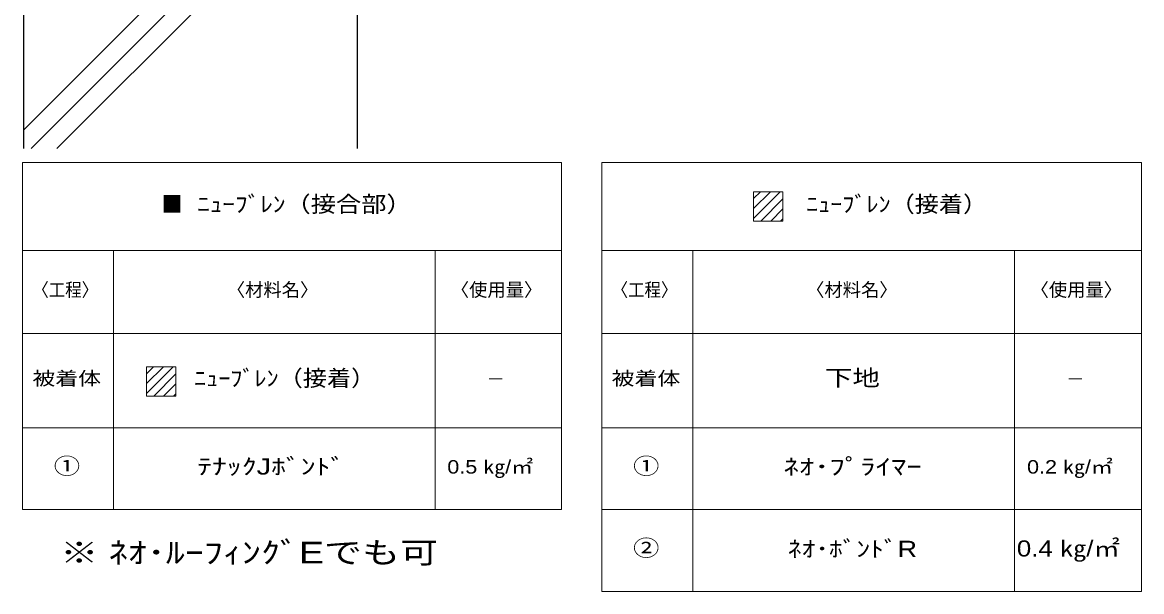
# Model space of a CAD drawing. Units: millimetres, scale not verified. Extents: x -81 to 99, y -112 to 113.
# Drawn here: x -75.9 to 77, y -111.6 to -33.9 of the extents above; entities that cross this region are included whole.
import ezdxf
from ezdxf.enums import TextEntityAlignment as Align

# ---------------------------------------------------------------- set-up
doc = ezdxf.new("R2010")
doc.units = ezdxf.units.MM
doc.header["$LTSCALE"] = 0.1
doc.layers.add('0-0_Eシート', color=254, linetype='Continuous', lineweight=18)
doc.layers.add('0-6_Z_O-文字', color=134, linetype='Continuous', lineweight=18)
doc.layers.add('0-5_実線', color=134, linetype='Continuous')
doc.styles.add('HGPｺﾞｼｯｸM', font='')
doc.styles.get('HGPｺﾞｼｯｸM').set_extended_font_data('HGPｺﾞｼｯｸM')

msp = doc.modelspace()

# ---------------------------------------------------------------- linework, layer by layer
at = {"layer": '0-0_Eシート', "color": 92}
for points in [[(24.0193, -57.0494), (28.0193, -57.0494), (28.0193, -61.0494), (24.0193, -61.0494)], [(-58.9123, -80.9336), (-54.9123, -80.9336), (-54.9123, -84.9336), (-58.9123, -84.9336)]]:
    msp.add_lwpolyline(points, close=True, dxfattribs=at)
at = {"layer": '0-5_実線'}
for p, q in [((-75.6732, -48.6098), (-19.2657, 7.7978)), ((-74.6811, -51.1532), (-15.7301, 7.7978)), ((-71.1456, -51.1532), (-12.1946, 7.7978))]:
    msp.add_line(p, q, dxfattribs=at)
for points in [[(-75.6732, -51.1532), (-75.6732, 49.2488), (-75.6732, 91.1797)], [(65.9619, -31.7022), (-30.1309, -31.7022), (-30.1309, -51.1532)]]:
    msp.add_lwpolyline(points, dxfattribs=at)
at = {"layer": '0-6_Z_O-文字'}
for p, q in [((-75.8729, -53.0686), (-2.24, -53.0686)), ((-75.8729, -53.0686), (-75.8729, -100.4379)), ((-2.24, -53.0686), (-2.24, -100.4379)), ((3.2582, -53.0686), (77.0159, -53.0686)), ((3.2582, -53.0686), (3.2582, -111.6198)), ((77.0159, -53.0686), (77.0159, -111.6198)), ((-75.8729, -65.0686), (-2.24, -65.0686)), ((3.2582, -65.0686), (77.0159, -65.0686)), ((-75.8729, -76.3915), (-2.24, -76.3915)), ((3.2582, -76.3915), (77.0159, -76.3915)), ((-75.8729, -89.2559), (-2.24, -89.2559)), ((3.2582, -89.2559), (77.0159, -89.2559)), ((-75.8729, -100.4379), (-2.24, -100.4379)), ((3.2582, -100.4379), (77.0159, -100.4379)), ((3.2582, -111.6198), (77.0159, -111.6198))]:
    msp.add_line(p, q, dxfattribs=at)
at = {"layer": '0-6_Z_O-文字', "color": 254}
for p, q in [((24.0193, -57.9962), (24.9661, -57.0494)), ((24.0193, -59.3433), (26.3131, -57.0494)), ((24.0193, -60.6903), (27.6602, -57.0494)), ((25.0072, -61.0494), (28.0193, -58.0373)), ((26.3542, -61.0494), (28.0193, -59.3844)), ((27.7013, -61.0494), (28.0193, -60.7314)), ((-58.9123, -81.8804), (-57.9655, -80.9336)), ((-58.9123, -83.2274), (-56.6185, -80.9336)), ((-58.9123, -84.5744), (-55.2715, -80.9336)), ((-57.9244, -84.9336), (-54.9123, -81.9215)), ((-56.5774, -84.9336), (-54.9123, -83.2685)), ((-55.2304, -84.9336), (-54.9123, -84.6156))]:
    msp.add_line(p, q, dxfattribs=at)
at = {"layer": '0-6_Z_O-文字', "color": 1}
for p, q in [((-63.4317, -65.0686), (-63.4317, -100.4379)), ((-19.4803, -65.0686), (-19.4803, -100.4379)), ((15.6994, -65.0686), (15.6994, -111.6198)), ((59.6508, -65.0686), (59.6508, -111.6198))]:
    msp.add_line(p, q, dxfattribs=at)

# ---------------------------------------------------------------- texts
at = {"layer": '0-6_Z_O-文字', "color": 3, "style": 'HGPｺﾞｼｯｸM', "width": 0.95}
msp.add_text('■', height=2.199, dxfattribs=at).set_placement((-56.8432, -60.5001), align=Align.BOTTOM_LEFT)
at = {"layer": '0-6_Z_O-文字', "style": 'HGPｺﾞｼｯｸM'}
for s, height, width, p in [(' ﾆｭｰﾌﾞﾚﾝ（接合部）', 2.199, 1.15, (-52.9448, -60.5001)), ('\u3000\u3000ﾆｭｰﾌﾞﾚﾝ（接着）', 2.199, 1.1, (24.5812, -60.5001)), ('〈工程〉', 1.833, 0.9, (-74.519, -71.8976)), ('〈工程〉', 1.833, 0.9, (4.6121, -71.8976)), ('\u3000ﾆｭｰﾌﾞﾚﾝ（接着）', 2.199, 1.1, (-55.7174, -84.2552)), ('被着体', 1.833, 1.25, (-74.5063, -83.9912)), ('被着体', 1.833, 1.25, (4.6248, -83.9912)), ('下地', 2.199, 1.25, (33.7614, -84.2171)), ('①', 2.199, 1.2, (-71.5863, -96.2479)), ('ﾃﾅｯｸJﾎﾞﾝﾄﾞ', 2.199, 1.35, (-51.9788, -96.3088)), ('①', 2.199, 1.2, (7.5448, -96.2479)), ('ﾈｵ･ﾌﾟﾗｲﾏｰ', 2.199, 1.4, (28.0812, -96.3393)), ('0.5 ㎏/㎡', 1.833, 1.2, (-17.8271, -96.0652)), ('0.2 ㎏/㎡', 1.833, 1.2, (61.3663, -96.0652)), ('※ ﾈｵ･ﾙｰﾌｨﾝｸﾞEでも可', 2.933, 1.3, (-70.7044, -108.6364)), ('②', 2.199, 1.2, (7.5448, -107.4299)), ('ﾈｵ･ﾎﾞﾝﾄﾞR', 2.199, 1.25, (28.6827, -107.5441)), ('0.4 ㎏/㎡', 2.199, 1.2, (59.9729, -107.4908))]:
    msp.add_text(s, height=height, dxfattribs=dict(at, width=width)).set_placement(p, align=Align.BOTTOM_LEFT)
for s, p in [('〈材料名〉', (-47.9471, -71.8976)), ('〈使用量〉', (-17.3513, -71.8976)), ('〈材料名〉', (31.184, -71.8976)), ('〈使用量〉', (61.8422, -71.8976)), ('－', (-12.4782, -84.0737)), ('－', (66.7153, -84.0737))]:
    msp.add_text(s, height=1.833, dxfattribs=at).set_placement(p, align=Align.BOTTOM_LEFT)

doc.saveas('drawing.dxf')
